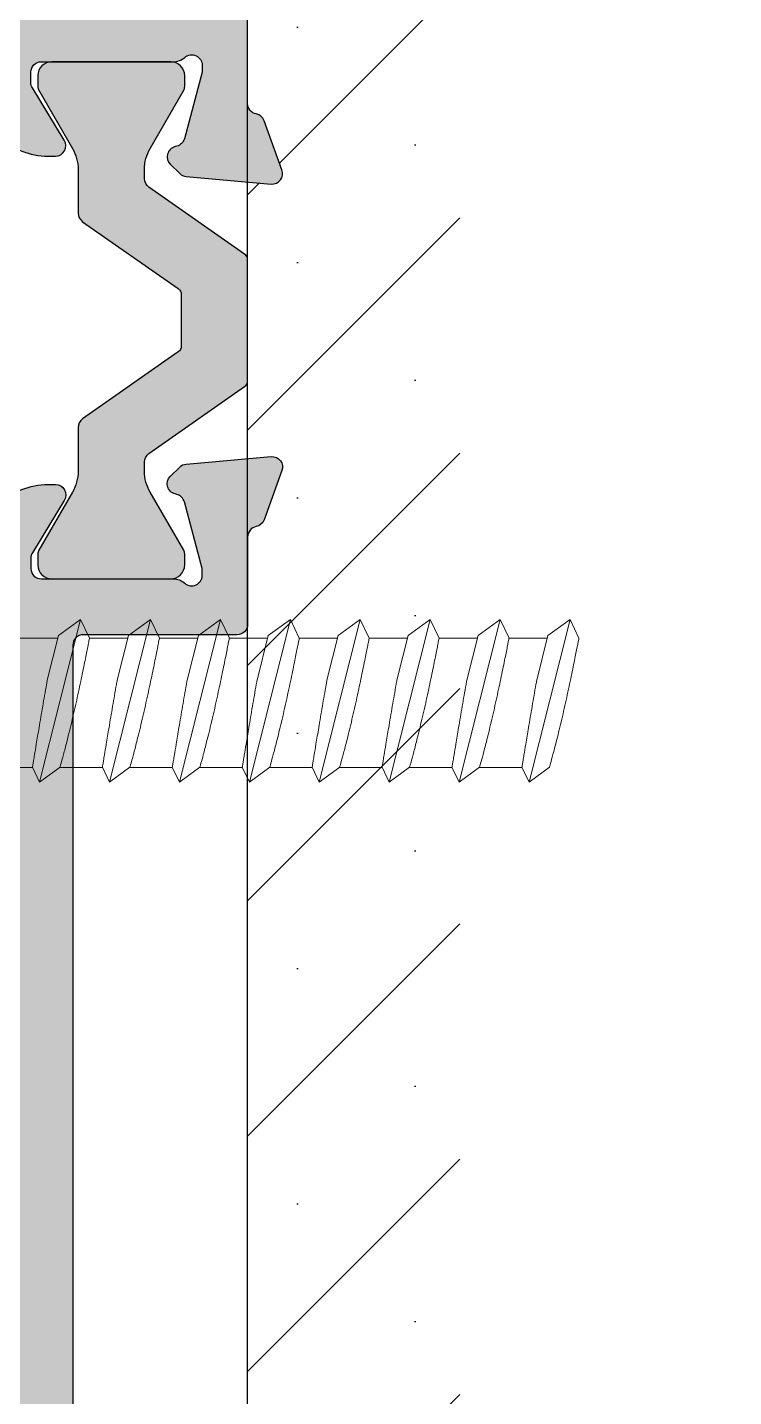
# Model space of a CAD drawing. Header units: millimetres. Extents: x 221 to 2771, y 196 to 840.
# Drawn here: x 643.01 to 647.05, y 633.35 to 641.19 of the extents above; entities that cross this region are included whole.
import ezdxf

# ---------------------------------------------------------------- set-up
doc = ezdxf.new("R2010")
doc.units = ezdxf.units.MM

# ---------------------------------------------------------------- blocks, each defined once
blk = doc.blocks.new('937600')
at = {"ltscale": 10, "true_color": 0xfed100}
blk.add_hatch(color=40, dxfattribs=at).paths.add_polyline_path([(1547.88237995128, 2589.597341685048), (1545.966553233715, 2592.334110638787, 0.2447295994679576), (1545.80270933737, 2592.419414616057), (1542.338200970781, 2592.419414616057, 0.2446984432265046), (1542.174370561923, 2592.334129903325), (1540.258050821073, 2589.59734168515, -0.244698443229239), (1540.012305207787, 2589.469414616056), (1539.751562038195, 2589.469414616056, -0.1316524975878347), (1539.151562038194, 2589.630184131516), (1537.486895248162, 2590.59127995085, 0.1316524975909414), (1537.381895248162, 2590.619414616054), (1537.070215386141, 2590.619414616054, 0.4142135623735969), (1536.670215386141, 2590.219414616056), (1536.670215386141, 2586.819414616055, 0.4142135623722245), (1537.070215386141, 2586.419414616053), (1537.381895248162, 2586.419414616053, 0.1316524975844648), (1537.486895248162, 2586.447549281262), (1539.151562038194, 2587.408645100595, -0.1316524975861845), (1539.751562038194, 2587.569414616055), (1541.001382603835, 2587.569414616055, 0.2446984432270405), (1541.247128217122, 2587.697341685149), (1543.163447957972, 2590.434129903328, -0.244698443230316), (1543.327278366829, 2590.519414616056), (1544.813152405453, 2590.519414616052, -0.2446984432284103), (1544.976982814311, 2590.434129903328), (1546.893302555161, 2587.697341685149, 0.2446984432273968), (1547.139048168448, 2587.569414616055), (1548.388868734089, 2587.569414616055, -0.1316524975861845), (1548.988868734089, 2587.408645100595), (1550.653535524121, 2586.447549281262, 0.1316524975844648), (1550.758535524121, 2586.419414616053), (1551.070215386141, 2586.419414616053, 0.4002778265251162), (1551.469758258792, 2586.80029674708), (1551.469758258792, 2590.119414616021), (1551.469758470221, 2590.238528065873, 0.4002810346958955), (1551.070215386141, 2590.619414616054), (1550.75853552412, 2590.619414616054, 0.1316524975914734), (1550.653535524121, 2590.59127995085), (1548.988868734088, 2589.630184131513, -0.1316524975870561), (1548.388868734088, 2589.469414616056), (1548.128125564496, 2589.469414616056, -0.2446984431217961)])
at = {"color": 40, "ltscale": 10, "true_color": 0xfed100}
blk.add_lwpolyline([(1551.470215386141, 2590.219414616056, 0.4142135623730951), (1551.070215386141, 2590.619414616054), (1550.758535524121, 2590.619414616054, 0.131652497587379), (1550.653535524121, 2590.59127995085), (1548.988868734089, 2589.630184131516, -0.1316524975873898), (1548.388868734089, 2589.469414616056), (1548.128125564496, 2589.469414616056, -0.2446984432290403), (1547.882379951209, 2589.59734168515), (1545.966553233715, 2592.334110638787, 0.2447295994633319), (1545.80270933737, 2592.419414616057), (1542.338200970781, 2592.419414616057, 0.2446984432290396), (1542.174370561923, 2592.334129903325), (1540.258050821074, 2589.59734168515, -0.2446984432290477), (1540.012305207787, 2589.469414616056), (1539.751562038194, 2589.469414616056, -0.1316524975873808), (1539.151562038194, 2589.630184131516), (1537.486895248162, 2590.59127995085, 0.1316524975873792), (1537.381895248162, 2590.619414616054), (1537.070215386141, 2590.619414616054, 0.4142135623730951), (1536.670215386141, 2590.219414616056), (1536.670215386141, 2586.819414616055, 0.414213562373091), (1537.070215386141, 2586.419414616053), (1537.381895248162, 2586.419414616053, 0.1316524975873785), (1537.486895248162, 2586.447549281262), (1539.151562038194, 2587.408645100595, -0.1316524975873824), (1539.751562038194, 2587.569414616055), (1541.001382603835, 2587.569414616055, 0.244698443229043), (1541.247128217122, 2587.697341685149), (1543.163447957972, 2590.434129903328, -0.2446984432290456), (1543.327278366829, 2590.519414616056), (1544.813152405453, 2590.519414616052, -0.2446984432290492), (1544.976982814311, 2590.434129903328), (1546.893302555161, 2587.697341685149, 0.2446984432290454), (1547.139048168448, 2587.569414616055), (1548.388868734089, 2587.569414616055, -0.1316524975873801), (1548.988868734089, 2587.408645100595), (1550.653535524121, 2586.447549281262, 0.1316524975874262), (1550.758535524121, 2586.419414616053), (1551.070215386141, 2586.419414616053, 0.4142135623730992), (1551.470215386141, 2586.819414616055)], format="xyb", close=True, dxfattribs=at)
blk = doc.blocks.new('4455')
at = {"ltscale": 10}
h = blk.add_hatch(color=252, dxfattribs=at)
h.dxf.hatch_style = 1
edge = h.paths.add_edge_path(flags=16)
edge.add_line((-228.5316633276282, -163.0348603060303), (-228.5316633276282, -156.4833934682138))
edge.add_line((-228.5316633276282, -156.4833934682138), (-216.0688442335498, -156.0481822354669))
edge.add_arc((-216.1316633276065, -154.2492787468569), 1.799999999975364, 271.9999999997794, 360.0000000000724)
edge.add_line((-214.3316633276311, -154.2492787468546), (-214.3316633276311, -133.5348603060884))
edge.add_arc((-216.1290599715097, -133.6316348100988), 1.800000000014573, 3.081914078974923, 64.99999999957359)
edge.add_line((-215.3683471003582, -132.0002807934252), (-217.1584488061538, -131.1655426591352))
edge.add_arc((-217.031663327657, -130.8936503230408), 0.2999999999741564, 180.0000000025865, 245.0000000030513, ccw=False)
edge.add_line((-217.3316633276312, -130.8936503230544), (-217.3316633276312, -128.4578184767343))
edge.add_arc((-217.0316633275935, -128.4578184767362), 0.3000000000377298, 154.0000000001847, 179.9999999996427, ccw=False)
edge.add_line((-217.3013015415175, -128.3263071326838), (-216.5097319518148, -126.7033489620263))
edge.add_arc((-216.2400937379448, -126.8348603060767), 0.2999999999882833, 89.99999999632428, 153.9999999959923, ccw=False)
edge.add_line((-216.2400937379256, -126.5348603060884), (-210.5316633276283, -126.5348603060302))
edge.add_line((-210.5316633276283, -126.5348603060302), (-210.5316633276283, -129.4625834868239))
edge.add_arc((-210.231663327634, -129.4625834868196), 0.2999999999942696, 180.0000000008265, 255.0000000017804)
edge.add_line((-210.3093090411543, -129.7523612347032), (-209.3303858472767, -130.0146629139381))
edge.add_arc((-209.4080315608506, -130.3044406618411), 0.3000000000268335, -29.999999996954273, 74.99999999284819, ccw=False)
edge.add_line((-209.148223939684, -130.4544406618407), (-209.3101242967581, -130.7348603060419))
edge.add_arc((-207.0584582468857, -132.0348603060384), 2.600000000026736, 150.000000000428, 270.0000000001783)
edge.add_line((-207.0584582468776, -134.6348603060651), (-200.3316633276311, -134.6348603060651))
edge.add_line((-200.3316633276311, -134.6348603060651), (-200.3316633276311, -163.0348603060302))
edge.add_line((-200.3316633276311, -163.0348603060302), (-228.5316633276282, -163.0348603060303))
edge = h.paths.add_edge_path()
edge.add_line((-202.3316633276283, -174.8348603060186), (-202.6316633276285, -174.5348603060193))
edge.add_line((-202.6316633276285, -174.5348603060193), (-202.9316633276278, -174.8348603060186))
edge.add_line((-202.9316633276278, -174.8348603060186), (-208.0316633276282, -174.8348603060186))
edge.add_line((-208.0316633276282, -174.8348603060186), (-208.0316633276282, -179.8348603060186))
edge.add_line((-208.0316633276282, -179.8348603060186), (-211.1388430045747, -179.8348603060186))
edge.add_arc((-211.1388430045845, -179.5348603060244), 0.2999999999942226, 210.0000000070649, 270.0000000018619, ccw=False)
edge.add_line((-211.3986506256963, -179.6848603060535), (-211.9914709487541, -178.6580653868332))
edge.add_arc((-211.7316633276089, -178.5080653868118), 0.3000000000192524, 179.999999999643, 210.0000000025995, ccw=False)
edge.add_line((-212.0316633276282, -178.50806538681), (-212.0316633276282, -178.1348603060069))
edge.add_arc((-211.7316633276364, -178.1348603060103), 0.2999999999917323, 89.99999999925478, 179.9999999993556, ccw=False)
edge.add_line((-211.7316633276325, -177.8348603060186), (-211.2543130584356, -177.8348603060186))
edge.add_arc((-211.2543130584609, -178.1348603060278), 0.300000000009234, 29.999999995883627, 89.99999999517797, ccw=False)
edge.add_line((-210.9945054373068, -177.9848603060419), (-210.7058303027054, -178.4848603060419))
edge.add_arc((-210.4460226816062, -178.3348603060346), 0.2999999999723528, 210.0000000046534, 270.0000000070526)
edge.add_line((-210.4460226815693, -178.6348603060069), (-209.7316633276325, -178.6348603060069))
edge.add_arc((-209.7316633276255, -178.334860306011), 0.2999999999959282, 269.9999999986665, 359.9999999985543)
edge.add_line((-209.4316633276296, -178.3348603060186), (-209.4316633276296, -176.8878661589879))
edge.add_arc((-209.7316633276494, -176.8878661589811), 0.3000000000197281, 359.9999999986983, 404.9999999948432)
edge.add_line((-209.5195312932603, -176.6757341246303), (-209.9436972008746, -176.2515682169652))
edge.add_arc((-209.7315651665043, -176.0394361826297), 0.2999999999955416, 131.4096221086089, 224.9999999952986, ccw=False)
edge.add_line((-209.9299965148286, -175.8144361826308), (-209.6129872682479, -175.5348603060302))
edge.add_arc((-209.8775623993649, -175.2348603060275), 0.4000000000089536, 311.409622110143, 449.9999999995514)
edge.add_line((-209.8775623993618, -174.8348603060186), (-218.7316633276289, -174.8348603060186))
edge.add_line((-218.7316633276289, -174.8348603060186), (-219.0316633276282, -174.5348603060193))
edge.add_line((-219.0316633276282, -174.5348603060193), (-219.3316633276283, -174.8348603060186))
edge.add_line((-219.3316633276283, -174.8348603060186), (-228.1857642559019, -174.8348603060186))
edge.add_arc((-228.1857642558986, -175.2348603060276), 0.400000000009003, 90.00000000046738, 228.5903778898383)
edge.add_line((-228.4503393870157, -175.5348603060303), (-228.133330140435, -175.8144361826308))
edge.add_arc((-228.3317614887592, -176.0394361826298), 0.2999999999954813, -44.999999995310816, 48.59037789140342, ccw=False)
edge.add_line((-228.119629454389, -176.2515682169652), (-228.543795361996, -176.6757341246303))
edge.add_arc((-228.3316633276083, -176.8878661589806), 0.3000000000183608, 135.0000000050487, 180.0000000014099)
edge.add_line((-228.6316633276267, -176.887866158988), (-228.6316633276267, -178.3348603060186))
edge.add_arc((-228.331663327635, -178.3348603060152), 0.2999999999917299, 180.0000000006439, 270.0000000007457)
edge.add_line((-228.3316633276311, -178.634860306007), (-227.6173039736725, -178.634860306007))
edge.add_arc((-227.617303973647, -178.3348603060274), 0.2999999999795507, 269.9999999951307, 329.9999999945529)
edge.add_line((-227.3574963525436, -178.4848603060419), (-227.0688212179496, -177.9848603060419))
edge.add_arc((-226.8090135967888, -178.1348603060393), 0.3000000000206891, 90.00000000608509, 150.0000000028533, ccw=False)
edge.add_line((-226.8090135968207, -177.8348603060186), (-226.3316633276311, -177.8348603060186))
edge.add_arc((-226.3316633276241, -178.1348603060146), 0.2999999999959329, 1.4466081665887032e-09, 90.00000000133258, ccw=False)
edge.add_line((-226.0316633276282, -178.134860306007), (-226.0316633276282, -178.50806538681))
edge.add_arc((-226.3316633276519, -178.5080653868233), 0.3000000000237198, -29.99999999959158, 2.5352733246108983e-09, ccw=False)
edge.add_line((-226.0718557064949, -178.6580653868333), (-226.66467602956, -179.6848603060535))
edge.add_arc((-226.9244836506643, -179.5348603060375), 0.2999999999810761, 269.9999999939093, 329.9999999943847, ccw=False)
edge.add_line((-226.9244836506962, -179.8348603060186), (-229.7316633276325, -179.8348603060186))
edge.add_arc((-229.7316633276376, -179.5348603060207), 0.2999999999978668, 180.0000000018159, 270.0000000009632, ccw=False)
edge.add_line((-230.0316633276354, -179.5348603060303), (-230.0316633276282, -155.3245669384088))
edge.add_arc((-229.7316633276541, -155.3245669384162), 0.2999999999741033, 91.99999999738259, 179.9999999985895, ccw=False)
edge.add_line((-229.7421331766503, -155.0247496903358), (-216.1211934786091, -154.5490959949275))
edge.add_arc((-216.1316633276055, -154.2492787468469), 0.2999999999743903, 271.9999999974357, 359.9999999985367)
edge.add_line((-215.8316633276311, -154.2492787468546), (-215.8316633276311, -133.6304208451948))
edge.add_arc((-216.1316633276537, -133.6304208451809), 0.3000000000225134, 359.9999999973533, 424.9999999971677)
edge.add_line((-216.0048778491085, -133.3585285090558), (-218.2542815893733, -132.3096143187323))
edge.add_arc((-217.8316633276198, -131.403306531689), 1.000000000011383, 179.9999999994778, 244.9999999994949, ccw=False)
edge.add_line((-218.8316633276312, -131.4033065316799), (-218.8316633276312, -128.2731239238238))
edge.add_arc((-217.831663327616, -128.2731239238234), 1.000000000015183, 153.9999999999899, 180.0000000000217, ccw=False)
edge.add_line((-218.7304573739287, -127.8347527770275), (-217.6387832657541, -125.5964891592922))
edge.add_arc((-216.7399892194606, -126.034860306085), 0.9999999999965712, 89.9999999997687, 153.9999999996642, ccw=False)
edge.add_line((-216.7399892194566, -125.0348603060884), (-207.4374595160165, -125.0348603060302))
edge.add_arc((-207.4374595159993, -125.3348603060087), 0.2999999999784866, 9.999999999855788, 90.00000000328072, ccw=False)
edge.add_line((-207.1420171901167, -125.2827658527131), (-207.0362210017314, -125.882765852748))
edge.add_arc((-207.3316633276372, -125.934860306041), 0.3000000000008662, -89.99999999885188, 9.999999998591022, ccw=False)
edge.add_line((-207.3316633276312, -126.2348603060419), (-208.6316633276341, -126.2348603060419))
edge.add_arc((-208.6316633276385, -126.5348603060331), 0.2999999999912348, 89.99999999915973, 179.9999999994507)
edge.add_line((-208.9316633276297, -126.5348603060302), (-208.9316633276297, -128.2348603060419))
edge.add_arc((-208.6316633276351, -128.2348603060373), 0.2999999999946185, 180.0000000008776, 255.0000000017293)
edge.add_line((-208.7093090411557, -128.5246380539211), (-207.4980548155994, -128.8491926454772))
edge.add_arc((-207.5757005289509, -129.1389703931818), 0.2999999997776125, 29.999999991118784, 75.00000002406472, ccw=False)
edge.add_line((-207.3158929079849, -128.9889703933332), (-206.9718557065038, -129.5848603060768))
edge.add_arc((-207.2316633274188, -129.7348603060293), 0.2999999997854234, -30.000000018737808, 30.000000013179317, ccw=False)
edge.add_line((-206.9718557065183, -129.8848603060069), (-207.9244836506672, -131.5348603060302))
edge.add_arc((-207.0584582468752, -132.0348603060259), 1.000000000004347, 150.0000000004314, 269.9999999998639)
edge.add_line((-207.0584582468776, -133.0348603060302), (-202.204868408376, -133.0348603060302))
edge.add_arc((-202.2048684083777, -132.0348603060263), 1.000000000003906, 270.0000000000956, 389.9999999996124)
edge.add_line((-201.3388430045865, -131.5348603060302), (-202.2914709487717, -129.8848603059487))
edge.add_arc((-202.0316633278426, -129.7348603060355), 0.2999999997779601, 149.9999999974448, 210.0000000053344, ccw=False)
edge.add_line((-202.291470948779, -129.584860306135), (-201.9474337472615, -128.9889703933332))
edge.add_arc((-201.6876261263445, -129.1389703931819), 0.2999999997352564, 104.99999998855051, 150.0000000041668, ccw=False)
edge.add_line((-201.7652718397488, -128.8491926455354), (-200.5540176141052, -128.5246380539211))
edge.add_arc((-200.6316633276235, -128.234860306039), 0.2999999999923281, 284.9999999979351, 359.9999999994581)
edge.add_line((-200.3316633276312, -128.2348603060418), (-200.3316633276312, -126.5348603060302))
edge.add_arc((-200.6316633276212, -126.5348603060318), 0.2999999999899673, 3.072628e-10, 90.00000000108233)
edge.add_line((-200.6316633276268, -126.2348603060419), (-201.9316633276297, -126.2348603060419))
edge.add_arc((-201.9316633276314, -125.9348603060414), 0.3000000000004877, 170.0000000013229, 270.00000000032765, ccw=False)
edge.add_line((-202.2271056535368, -125.882765852748), (-202.1213094651297, -125.2827658527131))
edge.add_arc((-201.8258671392437, -125.3348603060127), 0.29999999998247, 89.99999999874723, 169.9999999995059, ccw=False)
edge.add_line((-201.8258671392372, -125.0348603060302), (-199.0316633276283, -125.0348603060302))
edge.add_arc((-199.0316633276232, -125.3348603060207), 0.2999999999905328, 4.1518433135934174e-10, 90.00000000097418, ccw=False)
edge.add_line((-198.7316633276326, -125.3348603060186), (-198.7316633276326, -129.4625834868239))
edge.add_arc((-199.031663327625, -129.4625834868211), 0.2999999999923111, 284.99999999793255, 359.9999999994605, ccw=False)
edge.add_line((-198.9540176141066, -129.7523612347032), (-199.9329408079478, -130.0146629139381))
edge.add_arc((-199.8552950944096, -130.3044406618478), 0.3000000000240971, 105.0000000002413, 209.9999999957736)
edge.add_line((-200.1151027155769, -130.4544406618407), (-199.669485501215, -131.2262723178901))
edge.add_arc((-205.7316633275718, -134.7262723180012), 6.999999999939223, -4.388311936054379e-11, 30.000000001336787, ccw=False)
edge.add_line((-198.7316633276326, -134.7262723180066), (-198.7316633276326, -163.0348603060302))
edge.add_line((-198.7316633276326, -163.0348603060302), (-175.8316633276239, -163.0348603060302))
edge.add_arc((-175.831663327624, -162.7348603060373), 0.2999999999928067, 270.0000000000214, 349.0957167254452)
edge.add_arc((-175.2424965835926, -162.8483616165475), 0.2999999998072269, 109.999999989227, 169.0957167341891, ccw=False)
edge.add_line((-175.3451026264714, -162.5664538304736), (-173.9342693705888, -162.0529525198108))
edge.add_arc((-173.8316633275967, -162.3348603059927), 0.2999999999474333, -5.000000009055782, 110.00000000251961, ccw=False)
edge.add_line((-173.5328049182256, -162.3610070288596), (-173.7455795367326, -164.7930320475898))
edge.add_arc((-174.0444379454442, -164.76688532491), 0.2999999992742009, 314.999999983088, 355.00000001556737, ccw=False)
edge.add_line((-173.832305911664, -164.9790173588153), (-174.1002808932656, -165.2469923403878))
edge.add_arc((-174.312412927609, -165.0348603061156), 0.2999999999319119, 195.0000000538474, 315.0000000096127, ccw=False)
edge.add_line((-174.602190675357, -165.112506019901), (-174.6171336000382, -165.0567382659829))
edge.add_arc((-174.9069113479833, -165.134383979565), 0.3000000000696554, 15.00000000658914, 74.99999998948046)
edge.add_line((-174.8292656343813, -164.8446062316252), (-176.7316633276326, -164.3348603060185))
edge.add_line((-176.7316633276326, -164.3348603060185), (-176.9316633276224, -164.3348603060185))
edge.add_arc((-176.9316633276221, -164.6348603060326), 0.3000000000140844, 90.00000000005747, 221.4096221105533)
edge.add_arc((-177.5316633276011, -165.1640105682496), 0.4999999999729113, 6.582467904081568e-11, 41.40962211044422, ccw=False)
edge.add_line((-177.0316633276282, -165.1640105682491), (-177.0316633276282, -168.9348603060535))
edge.add_arc((-176.7316633276365, -168.9348603060501), 0.2999999999917293, 180.0000000006438, 270.0000000007458)
edge.add_line((-176.7316633276326, -169.2348603060418), (-176.4385787115291, -169.2348603060418))
edge.add_arc((-176.4385787116118, -168.9348603058928), 0.3000000001490198, 270.0000000157864, 301.4000000032385)
edge.add_line((-176.2822758219675, -169.1909255451937), (-174.7879662171884, -168.2787950668317))
edge.add_arc((-174.631663327641, -168.5348603060288), 0.3000000000098898, -2.659135134308599e-10, 121.39999999777339, ccw=False)
edge.add_line((-174.3316633276311, -168.5348603060302), (-174.3316633276311, -168.7524412335079))
edge.add_arc((-176.3316633277431, -168.7524412335188), 2.000000000111956, -43.59999999831439, 3.141735760436859e-10, ccw=False)
edge.add_line((-174.8833196047465, -170.1316803210248), (-175.9273063880076, -171.2279744428997))
edge.add_arc((-175.7100548295754, -171.4348603060243), 0.3000000000033847, 136.3999999995805, 223.6000000004195)
edge.add_line((-175.9273063880076, -171.641746169149), (-174.8833196047465, -172.7380402910821))
edge.add_arc((-176.3316633276665, -174.1172793785576), 2.00000000003545, 4.782236828759778e-10, 43.599999999193585, ccw=False)
edge.add_line((-174.3316633276311, -174.1172793785408), (-174.3316633276311, -174.3348603060185))
edge.add_arc((-174.6316633276391, -174.3348603060233), 0.3000000000079852, -121.3999999984216, 9.139853318629321e-10, ccw=False)
edge.add_line((-174.7879662171883, -174.590925545217), (-176.2822758219675, -173.6787950668549))
edge.add_arc((-176.438578711609, -173.9348603061461), 0.3000000001392285, 58.59999999623586, 89.99999999446649)
edge.add_line((-176.43857871158, -173.6348603060069), (-176.731663327618, -173.6348603060069))
edge.add_arc((-176.7316633276005, -173.9348603060346), 0.3000000000276943, 90.0000000033492, 180.0000000036042)
edge.add_line((-177.0316633276282, -173.9348603060535), (-177.0316633276282, -177.7057100438578))
edge.add_arc((-177.5316633275808, -177.7057100438649), 0.4999999999526736, -41.40962211132069, 8.105871529551223e-10, ccw=False)
edge.add_arc((-176.931663327636, -178.2348603060455), 0.2999999999846255, 138.5903778918056, 270.0000000012123)
edge.add_line((-176.9316633276296, -178.5348603060302), (-176.7316633276325, -178.5348603060302))
edge.add_line((-176.7316633276325, -178.5348603060302), (-174.8292656344104, -178.0251143804235))
edge.add_arc((-174.9069113479729, -177.7353366324835), 0.3000000000596858, 285.0000000032206, 344.999999992849)
edge.add_line((-174.6171336000382, -177.8129823460658), (-174.6021906753424, -177.7572145921476))
edge.add_arc((-174.3124129275982, -177.8348603059418), 0.2999999999304502, 44.99999999300371, 164.9999999443669, ccw=False)
edge.add_line((-174.1002808932656, -177.6227282716609), (-173.8323059116494, -177.8907032533498))
edge.add_arc((-174.0444379453891, -178.1028352872211), 0.2999999992214811, 4.999999989939909, 45.00000001777693, ccw=False)
edge.add_line((-173.7455795367325, -178.0766885645171), (-173.5328049182256, -180.5087135831891))
edge.add_arc((-173.8316633275966, -180.534860306056), 0.2999999999474401, -110.00000000251782, 5.00000000905402, ccw=False)
edge.add_line((-173.9342693705887, -180.8167680922379), (-175.345102626464, -180.3032667816333))
edge.add_arc((-175.2424965835174, -180.0213589954876), 0.2999999998978847, 190.9042832651128, 250.0000000032779, ccw=False)
edge.add_arc((-175.8316633276173, -180.1348603059858), 0.2999999999672476, 10.90428327052404, 90.00000000261981)
edge.add_line((-175.8316633276311, -179.8348603060185), (-178.3316633276311, -179.8348603060185))
edge.add_arc((-178.331663327635, -179.5348603060268), 0.2999999999917304, 180.000000000644, 270.0000000007456, ccw=False)
edge.add_line((-178.6316633276267, -179.5348603060302), (-178.6316633276267, -175.1348603060069))
edge.add_arc((-178.9316633276226, -175.1348603060144), 0.2999999999959282, 1.4457105e-09, 90.00000000133348)
edge.add_line((-178.9316633276296, -174.8348603060185), (-185.7316633276289, -174.8348603060186))
edge.add_line((-185.7316633276289, -174.8348603060186), (-186.0316633276282, -174.5348603060193))
edge.add_line((-186.0316633276282, -174.5348603060193), (-186.3316633276283, -174.8348603060186))
edge.add_line((-186.3316633276283, -174.8348603060186), (-202.3316633276283, -174.8348603060186))
h.paths.add_polyline_path([(-178.6316633276267, -173.2348603060418), (-178.6316633276268, -164.7348603060418), (-228.5316633276282, -164.7348603060419), (-228.5316633276282, -173.2348603060419)], flags=16)
at = {"color": 252, "ltscale": 10}
blk.add_lwpolyline([(-174.8833196047465, -172.7380402910821, -0.1925696473173791), (-174.3316633276311, -174.1172793785408), (-174.3316633276311, -174.3348603060185, -0.5855240683159196), (-174.7879662171883, -174.590925545217), (-176.2822758219675, -173.6787950668549, 0.1378721067396915), (-176.43857871158, -173.6348603060069), (-176.731663327618, -173.6348603060069, 0.4142135623743989), (-177.0316633276282, -173.9348603060535), (-177.0316633276282, -177.7057100438578, -0.1826758136944971), (-177.1566633276282, -178.0364289577301, 0.6457513110654308), (-176.9316633276296, -178.5348603060302), (-176.7316633276325, -178.5348603060302), (-174.8292656344104, -178.0251143804235, 0.2679491923826188), (-174.6171336000382, -177.8129823460658), (-174.6021906753424, -177.7572145921476, -0.5773502689066686), (-174.1002808932656, -177.6227282716609), (-173.8323059116494, -177.8907032533498, -0.1763269808337032), (-173.7455795367325, -178.0766885645171), (-173.5328049182256, -180.5087135831891, -0.5486187866923543), (-173.9342693705887, -180.8167680922379), (-175.345102626464, -180.3032667816333, -0.2637246696940787), (-175.537079955536, -180.0781096507162, 0.3595082375972829), (-175.8316633276311, -179.8348603060185), (-178.3316633276311, -179.8348603060185, -0.4142135623736144)], format="xyb", dxfattribs=at)
blk = doc.blocks.new('50S14')
at = {"ltscale": 10}
h = blk.add_hatch(color=252, dxfattribs=at)
h.paths.add_polyline_path([(-107.0316633276293, -174.2348603060191), (-107.0316633276293, -173.9348603060298, -0.4142135623734542), (-106.7316633276118, -173.6348603060069), (-106.4385787116021, -173.6348603060069, -0.1378721067443939), (-106.2822758219804, -173.6787950668477), (-104.787966217194, -174.5909255452138, 0.5855240683147054), (-104.3316633276322, -174.3348603060203), (-104.3316633276322, -174.1172793785522, 0.1925696473190736), (-104.8833196047494, -172.7380402910794), (-105.927306388015, -171.6417461691422, -0.3999714640781722), (-105.9273063880096, -171.2279744429006), (-104.8833196047885, -170.131680321068, 0.1925696473236248), (-104.3316633276322, -168.7524412335156), (-104.3316633276322, -168.5348603060283, 0.4720450111780245), (-104.6893052228911, -168.2404500278149), (-105.3512217644698, -168.6226077212759), (-106.2822758219795, -169.1909255452006, -0.1378721067295342), (-106.4385787115848, -169.2348603060423), (-106.7316633276373, -169.2348603060423, -0.4142135623734244), (-107.0316633276293, -168.9348603060503), (-107.0316633276293, -168.7494354371506), (-107.0316633276293, -165.3494354371505), (-107.0316633276293, -165.1640105682504, 0.1826758136856121), (-107.1566633276293, -164.8332916543773, -0.6457513110732706), (-106.9316633276253, -164.3348603060181), (-106.7316633276337, -164.3348603060181), (-104.8292656344161, -164.8446062316161, -0.2679491923812928), (-104.6171336000393, -165.0567382659829), (-104.6021906753581, -165.112506019861, 0.5773502688967477), (-104.1002808932894, -165.2469923404105), (-103.8323059116087, -164.9790173587444, 0.1763269807359087), (-103.7455795367428, -164.7930320476585), (-103.5328049182231, -162.3610070288228, 0.548618786638854), (-103.9342693705808, -162.0529525197976), (-105.345102626487, -162.5664538304391, 0.2637246697106664), (-105.5370799555226, -162.7916109613329, -0.3595082375259776), (-105.8316633275867, -163.0348603060302), (-107.3316589099218, -163.0348603063226), (-107.7209760423616, -163.0348603062739), (-128.7316633276209, -163.0348603060302), (-128.7316633276191, -134.7262723180147, 0.1316524975863685), (-129.6694855011015, -131.2262723180775), (-130.1151027155615, -130.4544406618688, -0.4931454260172502), (-129.9329408079279, -130.0146629139417), (-128.9540176140931, -129.7523612347154, 0.3394542588718448), (-128.7316633276191, -129.462583486833), (-128.7316633276191, -125.3348603060349, 0.4142135623750101), (-129.031663327612, -125.0348603060429), (-131.8258671392309, -125.0348603060429, 0.3639702342745288), (-132.121309465118, -125.2827658527344), (-132.2271056535242, -125.8827658527675, 0.4663076581460308), (-131.9316633276198, -126.234860306055), (-130.6316633276087, -126.234860306055, -0.4142135623735054), (-130.3316633276177, -126.5348603060452), (-130.3316633276177, -128.2348603060509, -0.3394542588718448), (-130.5540176140917, -128.5246380539334), (-131.7652718397371, -128.8491926455117, 0.1989123674490532), (-131.9474337472489, -128.9889703933227), (-132.2914709487691, -129.5848603061459, 0.2679491924676702), (-132.29147094876, -129.8848603059655), (-131.338843004572, -131.5348603060374, -0.5773502691865867), (-132.2048684083607, -133.034860306032), (-137.0584582468687, -133.034860306032, -0.5773502691864597), (-137.9244836506582, -131.5348603060397), (-136.9718557064721, -129.8848603059619, 0.2679491924497508), (-136.9718557064502, -129.5848603061581), (-137.3158929079777, -128.9889703933231, 0.1989123674430259), (-137.4980548154967, -128.849192645514), (-138.7093090411477, -128.5246380539302, -0.3394542588669976), (-138.9316633276162, -128.2348603060468), (-138.9316633276162, -126.5348603060488, -0.4142135623753175), (-138.6316633276188, -126.234860306055), (-137.3316633276177, -126.234860306055, 0.4663076581372916), (-137.0362210017151, -125.8827658527771), (-137.1420171901068, -125.2827658527463, 0.3639702342839328), (-137.4374595160011, -125.0348603060429), (-140.2316633276182, -125.0348603060484, 0.4142135623838832), (-140.5316633276111, -125.3348603060317), (-140.5316633276111, -126.5348603060429), (-140.5316633276111, -129.4625834868361, 0.3394542588724441), (-140.3093090411435, -129.752361234715), (-139.3303858473032, -130.0146629139399, -0.4931454260466112), (-139.1482239396832, -130.4544406618911), (-139.3101242967437, -130.7348603060386), (-139.593841154126, -131.2262723180738, 0.1316524975859529), (-140.5316633276111, -134.7262723180188), (-140.5316633276238, -137.2348603060282), (-140.5316633276238, -163.0348603060302), (-163.4316633276289, -163.0348603060302, -0.3595082375652164), (-163.7262466997349, -162.7916109613329, 0.2637246697108998), (-163.9182240287705, -162.5664538304391), (-165.3290572846731, -162.0529525197985, 0.548618786642126), (-165.7305217370345, -162.3610070288228), (-165.5177471185166, -164.7930320476439, 0.1763269807663559), (-165.4310207436351, -164.979017358758), (-165.163045761969, -165.2469923404101, 0.5773502688964338), (-164.6611359798994, -165.1125060198606), (-164.6461930551673, -165.0567382657914, -0.2679491922171351), (-164.4340610208305, -164.8446062316129), (-162.5316633276238, -164.3348603060181), (-162.3316633276331, -164.3348603060181, -0.645751311074018), (-162.1066633276282, -164.8332916543773, 0.1826758136856121), (-162.2316633276282, -165.1640105682504), (-162.2316633276282, -165.3494354371505), (-162.2316633276282, -168.7494354371506), (-162.2316633276282, -168.9348603060507, -0.4142135623747699), (-162.531663327622, -169.2348603060423), (-162.8247479436727, -169.2348603060423, -0.1378721067273603), (-162.981050833278, -169.190925545201), (-163.9121048907932, -168.6226077212732), (-164.5740214323673, -168.2404500278144, 0.4720450111767254), (-164.9316633276253, -168.5348603060279), (-164.9316633276253, -168.7524412335179, 0.1925696473261215), (-164.3800070504553, -170.1316803210825), (-163.3360202672488, -171.2279744429002, -0.3999714640774854), (-163.3360202672434, -171.6417461691422), (-164.3800070505072, -172.7380402910794, 0.1925696473193678), (-164.9316633276253, -174.1172793785518), (-164.9316633276253, -174.3348603060199, 0.5855240683163769), (-164.4753604380626, -174.5909255452125), (-162.9810508332735, -173.6787950668454, -0.137872106746101), (-162.8247479436491, -173.6348603060069), (-162.5316633276457, -173.6348603060069, -0.4142135623797253), (-162.2316633276282, -173.9348603060362), (-162.2316633276282, -177.7057100438647, 0.1826758136924784), (-162.1066633276282, -178.0364289577301, -0.6457513110576659), (-162.3316633276222, -178.5348603060302), (-162.5316633276238, -178.5348603060302), (-164.4340610208305, -178.0251143804358, -0.267949192194762), (-164.6461930551609, -177.81298234628), (-164.6611359799285, -177.7572145921067, 0.5773502688401332), (-165.163045761989, -177.6227282716586), (-165.4310207436561, -177.8907032533684, 0.1763269807280057), (-165.5177471185157, -178.0766885644471), (-165.7305217370363, -180.5087135832373, 0.5486187866409589), (-165.3290572846649, -180.8167680922465), (-163.9182240287923, -180.3032667816169, 0.2637246696943547), (-163.7262466997204, -180.0781096507162, -0.3595082375884101), (-163.4316633276353, -179.834860306019), (-160.9316633276217, -179.834860306019, 0.4142135623724582), (-160.6316633276297, -179.5348603060279), (-160.6316633276297, -175.1348603060123, -0.4142135623783869), (-160.3316633276268, -174.834860306019), (-134.6316633276288, -174.834860306019), (-108.9316633276253, -174.834860306019, -0.4142135623758867), (-108.6316633276278, -175.1348603060142), (-108.6316633276278, -179.5348603060279, 0.414213562372751), (-108.3316633276359, -179.834860306019), (-105.8316633276322, -179.834860306019, -0.359508237598308), (-105.5370799555371, -180.0781096507162, 0.2637246696951139), (-105.3451026264652, -180.3032667816169), (-103.9342693705844, -180.8167680922502, 0.5486187866423297), (-103.5328049182231, -180.5087135832255), (-103.7455795367409, -178.0766885644616, 0.1763269807370048), (-103.8323059116015, -177.8907032533689), (-104.1002808932685, -177.6227282716591, 0.577350268840072), (-104.602190675329, -177.7572145921072), (-104.6171336001157, -177.8129823463532, -0.2679491921321553), (-104.8292656344315, -178.0251143804371), (-106.7316633276337, -178.5348603060302), (-106.9316633276344, -178.5348603060302, -0.6457513110616049), (-107.1566633276293, -178.0364289577296, 0.1826758136952282), (-107.0316633276293, -177.7057100438624), (-107.0316633276293, -177.6348603060192)])
h.paths.add_polyline_path([(-159.5816633276286, -164.7348603060445), (-134.6316633276297, -164.7348603060441), (-109.6816633276289, -164.7348603060441), (-109.6816633276289, -166.0348603060438, 0.4142135623730475), (-109.3816633276297, -166.334860306044), (-108.9316633276271, -166.334860306044, -0.4142135623730951), (-108.6316633276269, -166.6348603060437), (-108.6316633276269, -171.334860306044, -0.4142135623730951), (-108.9316633276271, -171.6348603060442), (-109.3816633276297, -171.6348603060442, 0.4142135623724465), (-109.6816633276289, -171.9348603060439), (-109.6816633276289, -173.2348603060441), (-134.6316633276288, -173.2348603060441), (-159.5816633276286, -173.2348603060445), (-159.5816633276286, -171.9348603060453, 0.4142135623728716), (-159.8816633276288, -171.6348603060455), (-160.3316633276304, -171.6348603060455, -0.414213562373177), (-160.6316633276306, -171.3348603060454), (-160.6316633276315, -166.6348603060455, -0.4142135623730124), (-160.3316633276304, -166.3348603060454), (-159.8816633276288, -166.3348603060454, 0.4142135623728716), (-159.5816633276286, -166.0348603060452)], flags=16)
h.paths.add_polyline_path([(-138.9316633276135, -134.6348603060669), (-130.3316633276177, -134.6348603060669), (-130.3316633276222, -144.5348603060302), (-130.3316633276213, -163.0348603060374), (-134.6316633276297, -163.0348603060384), (-138.9316633276098, -163.0348603060429)], flags=16)
at = {"color": 252, "ltscale": 10}
blk.add_lwpolyline([(-164.3800070505072, -172.7380402910794, 0.1925696473193678), (-164.9316633276253, -174.1172793785518), (-164.9316633276253, -174.3348603060199, 0.5855240683163769), (-164.4753604380626, -174.5909255452125), (-162.9810508332735, -173.6787950668454, -0.137872106746101), (-162.8247479436491, -173.6348603060069), (-162.5316633276457, -173.6348603060069, -0.4142135623797253), (-162.2316633276282, -173.9348603060362), (-162.2316633276282, -177.7057100438647, 0.1826758136924784), (-162.1066633276282, -178.0364289577301, -0.6457513110576659), (-162.3316633276222, -178.5348603060302), (-162.5316633276238, -178.5348603060302), (-164.4340610208305, -178.0251143804358, -0.267949192194762), (-164.6461930551609, -177.81298234628), (-164.6611359799285, -177.7572145921067, 0.5773502688401332), (-165.163045761989, -177.6227282716586), (-165.4310207436561, -177.8907032533684, 0.1763269807280057), (-165.5177471185157, -178.0766885644471), (-165.7305217370363, -180.5087135832373, 0.5486187866409589), (-165.3290572846649, -180.8167680922465), (-163.9182240287923, -180.3032667816169, 0.2637246696943547), (-163.7262466997204, -180.0781096507162, -0.3595082375884101), (-163.4316633276353, -179.834860306019), (-160.9316633276217, -179.834860306019, 0.4142135623724582), (-160.6316633276297, -179.5348603060279), (-160.6316633276297, -175.1348603060123, -0.4142135623783869), (-160.3316633276268, -174.834860306019), (-134.6316633276288, -174.834860306019)], format="xyb", dxfattribs=at)
at = {"lineweight": -2}
blk.add_blockref('4455', (0, 0), dxfattribs=at)
at = {"xscale": -1, "rotation": 180}
blk.add_blockref('937600', (-1713.701878713769, 2412.584554310034), dxfattribs=at)
blk = doc.blocks.new('B.G.R.1A')
h = blk.add_hatch()
h.set_pattern_fill('SACNCR', color=253, scale=2)
h.set_pattern_definition([(45, (0, 0), (-3.367596045400933, 3.367596045400933), []), (45, (3.3676, 0), (-3.367596045400933, 3.367596045400933), [0, -4.762500000000002])])
h.paths.add_polyline_path([(1188.644266486262, -532.9070469254706), (1188.644266486262, -526.8348577591715), (1188.344266486265, -526.8348577591717), (1185.537086809314, -526.8348577591717), (1169.751446163209, -526.8348577591717), (1166.644266486258, -526.8348577591717), (1136.944266486263, -526.8348577591717), (1134.444266486256, -526.8348577591718, 0.359508237590969), (1134.149683114166, -527.0781071038693, -0.2637246696950143), (1133.957705785094, -527.3032642347864), (1132.546872529205, -527.8167655453963, -0.5486187866382563), (1132.145408076853, -527.508711036377), (1132.204362599478, -526.8348577591715), (1129.976280901618, -526.8348577591706), (1126.511772535028, -526.8348577591706), (1124.284170373042, -526.8348577591715), (1124.343124895667, -527.5087110363784, -0.5486187866393087), (1123.941660443309, -527.8167655454041), (1122.530827187409, -527.303264234764, -0.263724669681111), (1122.338849858353, -527.0781071038691, 0.3595082375978501), (1122.044266486258, -526.8348577591718), (1119.544266486254, -526.8348577591717), (1066.944266486269, -526.8348577591717), (1064.444266486253, -526.8348577591718, 0.3595082375874102), (1064.14968311417, -527.0781071038691, -0.2637246696804762), (1063.957705785113, -527.3032642347642), (1062.546872529225, -527.8167655453994, -0.5486187866362225), (1062.145408076854, -527.5087110363943), (1062.204362599481, -526.8348577591715), (1059.976760437491, -526.8348577591714), (1056.512252070902, -526.8348577591714), (1054.284170373043, -526.8348577591715), (1054.343124895668, -527.5087110363766, -0.5486187866391598), (1053.941660443315, -527.8167655453958), (1052.530827187426, -527.3032642347862, -0.2637246696928477), (1052.338849858354, -527.0781071038691, 0.3595082375892969), (1052.044266486268, -526.8348577591714), (1049.544266486259, -526.8348577591714), (1019.844266486262, -526.8348577591714), (1016.737086809316, -526.8348577591714), (1000.951446163194, -526.8348577591715), (998.1442664862577, -526.8348577591715), (997.8442664862566, -526.8348577591715), (997.8442664862566, -532.9070469254706)])
h.paths.add_polyline_path([(1171.445277237523, -532.198688393428), (1184.285277237523, -532.198688393428), (1184.285277237523, -540.7353550600947), (1171.445277237523, -540.7353550600947)], flags=25)
h.paths.add_polyline_path([(1002.916895935631, -532.6114864272649), (1019.519395935631, -532.6114864272649), (1019.519395935631, -540.6556530939316), (1002.916895935631, -540.6556530939316)], flags=25)
h.paths.add_polyline_path([(1171.445277237523, -532.198688393428), (1184.285277237523, -532.198688393428), (1184.285277237523, -540.7353550600947), (1171.445277237523, -540.7353550600947)], flags=25)
h.paths.add_polyline_path([(1002.916895935631, -532.6114864272649), (1019.519395935631, -532.6114864272649), (1019.519395935631, -540.6556530939316), (1002.916895935631, -540.6556530939316)], flags=25)
at = {"lineweight": -2}
blk.add_line((1188.644266486262, -526.834857759173), (997.8442664862566, -526.8348577591712), dxfattribs=at)
blk = doc.blocks.new('CV')
at = {"color": 7, "linetype": 'Continuous', "lineweight": 15}
for p, q in [((3086.394714250977, 817.1189299210885), (3085.223094056075, 812.4641145521539)), ((3086.394714250977, 817.1189299210885), (3085.810608097918, 816.6935150948823)), ((3086.599963960392, 816.692026529375), (3086.394714250977, 817.1189299210885)), ((3088.394714250977, 817.1189299210885), (3087.223094056075, 812.4641145521539)), ((3088.394714250977, 817.1189299210885), (3087.810608097918, 816.6935150948823)), ((3088.599963960392, 816.692026529375), (3088.394714250977, 817.1189299210885)), ((3090.394714250977, 817.1189299210885), (3089.223094056075, 812.4641145521539)), ((3090.394714250977, 817.1189299210885), (3089.810608097918, 816.6935150948823)), ((3090.599963960392, 816.692026529375), (3090.394714250977, 817.1189299210885)), ((3092.394714250977, 817.1189299210885), (3091.223094056075, 812.4641145521539)), ((3092.394714250977, 817.1189299210885), (3091.810608097918, 816.6935150948823)), ((3092.599963960392, 816.692026529375), (3092.394714250977, 817.1189299210885)), ((3094.394714250977, 817.1189299210885), (3093.223094056075, 812.4641145521539)), ((3094.394714250977, 817.1189299210885), (3093.810608097918, 816.6935150948823)), ((3094.599963960392, 816.692026529375), (3094.394714250977, 817.1189299210885)), ((3096.394714250977, 817.1189299210885), (3095.223094056075, 812.4641145521539)), ((3096.394714250977, 817.1189299210885), (3095.810608097918, 816.6935150948823)), ((3096.599963960392, 816.692026529375), (3096.394714250977, 817.1189299210885)), ((3098.394714250977, 817.1189299210885), (3097.223094056075, 812.4641145521539)), ((3098.394714250977, 817.1189299210885), (3097.810608097918, 816.6935150948823)), ((3098.599963960392, 816.692026529375), (3098.394714250977, 817.1189299210885)), ((3100.394714250977, 817.1189299210885), (3099.223094056075, 812.4641145521539)), ((3100.394714250977, 817.1189299210885), (3099.810608097918, 816.6935150948823)), ((3100.599963960392, 816.692026529375), (3100.394714250977, 817.1189299210885)), ((3087.811682670765, 816.6948827006429), (3086.597966328203, 816.6948827006429)), ((3089.811682670765, 816.6948827006429), (3088.597966328203, 816.6948827006429)), ((3091.811682670765, 816.6948827006429), (3090.597966328203, 816.6948827006429)), ((3093.811682670765, 816.6948827006429), (3092.597966328203, 816.6948827006429)), ((3095.811682670765, 816.6948827006429), (3094.597966328203, 816.6948827006429)), ((3097.811682670765, 816.6948827006429), (3096.597966328203, 816.6948827006429)), ((3099.811682670765, 816.6948827006429), (3098.597966328203, 816.6948827006429)), ((3101.811682670765, 816.6948827006429), (3100.597966328203, 816.6948827006429)), ((3086.174748048097, 814.19656474105), (3085.854423181363, 812.9239227029677)), ((3088.174748048097, 814.19656474105), (3087.854423181363, 812.9239227029677)), ((3090.174748048097, 814.19656474105), (3089.854423181363, 812.9239227029677)), ((3092.174748048097, 814.19656474105), (3091.854423181363, 812.9239227029677)), ((3094.174748048097, 814.19656474105), (3093.854423181363, 812.9239227029677)), ((3096.174748048097, 814.19656474105), (3095.854423181363, 812.9239227029677)), ((3098.174748048097, 814.19656474105), (3097.854423181363, 812.9239227029677)), ((3100.174748048097, 814.19656474105), (3099.854423181363, 812.9239227029677)), ((3084.966548108534, 812.9977101194484), (3085.223094056075, 812.4641145521539)), ((3085.223094056075, 812.4641145521539), (3085.854423181363, 812.9239227029677)), ((3085.872283861054, 812.9948827006422), (3086.968651198198, 812.9948827006422)), ((3086.966548108534, 812.9977101194484), (3087.223094056075, 812.4641145521539)), ((3087.223094056075, 812.4641145521539), (3087.854423181363, 812.9239227029677)), ((3087.872283861054, 812.9948827006422), (3088.968651198198, 812.9948827006422)), ((3088.966548108534, 812.9977101194484), (3089.223094056075, 812.4641145521539)), ((3089.223094056075, 812.4641145521539), (3089.854423181363, 812.9239227029677)), ((3089.872283861054, 812.9948827006422), (3090.968651198198, 812.9948827006422)), ((3090.966548108534, 812.9977101194484), (3091.223094056075, 812.4641145521539)), ((3091.223094056075, 812.4641145521539), (3091.854423181363, 812.9239227029677)), ((3091.872283861054, 812.9948827006422), (3092.968651198198, 812.9948827006422)), ((3092.966548108534, 812.9977101194484), (3093.223094056075, 812.4641145521539)), ((3093.223094056075, 812.4641145521539), (3093.854423181363, 812.9239227029677)), ((3093.872283861054, 812.9948827006422), (3094.968651198198, 812.9948827006422)), ((3094.966548108534, 812.9977101194484), (3095.223094056075, 812.4641145521539)), ((3095.223094056075, 812.4641145521539), (3095.854423181363, 812.9239227029677)), ((3095.872283861054, 812.9948827006422), (3096.968651198198, 812.9948827006422)), ((3096.966548108534, 812.9977101194484), (3097.223094056075, 812.4641145521539)), ((3097.223094056075, 812.4641145521539), (3097.854423181363, 812.9239227029677)), ((3097.872283861054, 812.9948827006422), (3098.968651198198, 812.9948827006422)), ((3098.966548108534, 812.9977101194484), (3099.223094056075, 812.4641145521539)), ((3099.223094056075, 812.4641145521539), (3099.854423181363, 812.9239227029677)), ((3099.872283861054, 812.9948827006422), (3100.968651198198, 812.9948827006422))]:
    blk.add_line(p, q, dxfattribs=at)
for points, knots in [([(3085.711829043799, 816.3296888430407), (3085.737173808257, 816.4229145495767), (3085.777266283383, 816.5703867948662), (3085.804397319063, 816.6662880636097), (3085.81418612581, 816.7008873287261), (3085.811939715195, 816.692955208807), (3085.811681059275, 816.6920418896818)], [0, 0, 0, 0, 0.4425636615198524, 0.7000843358977801, 0.96546714939662, 1, 1, 1, 1]), ([(3086.597965240506, 816.6910655703298), (3086.597694377828, 816.6894117954628), (3086.597080073136, 816.6856611064461), (3086.586154971717, 816.6190123923272), (3086.567228410526, 816.5037696301308), (3086.536697978083, 816.3184021127138), (3086.486718007172, 816.0163753283189), (3086.423421994356, 815.6374637613983), (3086.35973026401, 815.2609238868984), (3086.306718622343, 814.9507537441507), (3086.251935712628, 814.6341833432864), (3086.207748402432, 814.38226446474), (3086.182302156847, 814.2390732515298), (3086.174748048097, 814.19656474105)], [0, 0, 0, 0, 0.0686302703184319, 0.155650449345055, 0.2401376174535892, 0.3270430227070437, 0.450630886956946, 0.6076164734000691, 0.6945071704748984, 0.7838689435151175, 0.871615502433573, 0.9618870904322876, 0.9999999999999998, 0.9999999999999998, 0.9999999999999998, 0.9999999999999998]), ([(3087.711829043799, 816.3296888430407), (3087.737173808257, 816.4229145495767), (3087.777266283383, 816.5703867948662), (3087.804397319063, 816.6662880636097), (3087.81418612581, 816.7008873287261), (3087.811939715195, 816.692955208807), (3087.811681059275, 816.6920418896818)], [0, 0, 0, 0, 0.4425636615198524, 0.7000843358977801, 0.96546714939662, 1, 1, 1, 1]), ([(3088.597965240506, 816.6910655703298), (3088.597694377828, 816.6894117954628), (3088.597080073136, 816.6856611064461), (3088.586154971717, 816.6190123923272), (3088.567228410526, 816.5037696301308), (3088.536697978083, 816.3184021127138), (3088.486718007172, 816.0163753283189), (3088.423421994356, 815.6374637613983), (3088.35973026401, 815.2609238868984), (3088.306718622347, 814.9507537441507), (3088.251935712628, 814.6341833432864), (3088.207748402432, 814.38226446474), (3088.182302156847, 814.2390732515298), (3088.174748048097, 814.19656474105)], [0, 0, 0, 0, 0.0686302703184319, 0.155650449345055, 0.2401376174535892, 0.3270430227070437, 0.450630886956946, 0.6076164734000691, 0.6945071704748984, 0.7838689435151175, 0.871615502433573, 0.9618870904322876, 0.9999999999999998, 0.9999999999999998, 0.9999999999999998, 0.9999999999999998]), ([(3089.711829043799, 816.3296888430407), (3089.737173808257, 816.4229145495767), (3089.777266283387, 816.5703867948662), (3089.804397319063, 816.6662880636097), (3089.81418612581, 816.7008873287261), (3089.811939715195, 816.692955208807), (3089.811681059275, 816.6920418896818)], [0, 0, 0, 0, 0.4425636615198524, 0.7000843358977801, 0.96546714939662, 1, 1, 1, 1]), ([(3090.597965240506, 816.6910655703298), (3090.597694377828, 816.6894117954628), (3090.597080073136, 816.6856611064461), (3090.586154971717, 816.6190123923272), (3090.567228410526, 816.5037696301308), (3090.536697978083, 816.3184021127138), (3090.486718007172, 816.0163753283189), (3090.423421994356, 815.6374637613983), (3090.35973026401, 815.2609238868984), (3090.306718622343, 814.9507537441507), (3090.251935712628, 814.6341833432864), (3090.207748402432, 814.38226446474), (3090.182302156847, 814.2390732515298), (3090.174748048097, 814.19656474105)], [0, 0, 0, 0, 0.0686302703184315, 0.1556504493450544, 0.2401376174535886, 0.3270430227070431, 0.4506308869569457, 0.6076164734000689, 0.6945071704748981, 0.7838689435151172, 0.8716155024335726, 0.9618870904322872, 0.9999999999999998, 0.9999999999999998, 0.9999999999999998, 0.9999999999999998]), ([(3091.711829043799, 816.3296888430407), (3091.737173808257, 816.4229145495767), (3091.777266283387, 816.5703867948662), (3091.804397319063, 816.6662880636097), (3091.81418612581, 816.7008873287261), (3091.811939715195, 816.692955208807), (3091.811681059275, 816.6920418896818)], [0, 0, 0, 0, 0.4425636615198528, 0.7000843358977802, 0.9654671493966204, 1, 1, 1, 1]), ([(3092.597965240506, 816.6910655703298), (3092.597694377828, 816.6894117954628), (3092.597080073136, 816.6856611064461), (3092.586154971717, 816.6190123923272), (3092.567228410526, 816.5037696301308), (3092.536697978083, 816.3184021127138), (3092.486718007172, 816.0163753283189), (3092.423421994356, 815.6374637613983), (3092.35973026401, 815.2609238868984), (3092.306718622343, 814.9507537441507), (3092.251935712628, 814.6341833432864), (3092.207748402432, 814.38226446474), (3092.182302156847, 814.2390732515298), (3092.174748048097, 814.19656474105)], [0, 0, 0, 0, 0.0686302703184319, 0.155650449345055, 0.2401376174535892, 0.3270430227070437, 0.450630886956946, 0.6076164734000691, 0.6945071704748984, 0.7838689435151175, 0.871615502433573, 0.9618870904322876, 0.9999999999999998, 0.9999999999999998, 0.9999999999999998, 0.9999999999999998]), ([(3093.711829043799, 816.3296888430407), (3093.737173808257, 816.4229145495767), (3093.777266283383, 816.5703867948662), (3093.804397319063, 816.6662880636097), (3093.81418612581, 816.7008873287261), (3093.811939715195, 816.692955208807), (3093.811681059275, 816.6920418896818)], [0, 0, 0, 0, 0.4425636615198524, 0.7000843358977801, 0.96546714939662, 1, 1, 1, 1]), ([(3094.597965240506, 816.6910655703298), (3094.597694377828, 816.6894117954628), (3094.597080073136, 816.6856611064461), (3094.586154971717, 816.6190123923272), (3094.567228410526, 816.5037696301308), (3094.536697978083, 816.3184021127138), (3094.486718007172, 816.0163753283189), (3094.423421994356, 815.6374637613983), (3094.35973026401, 815.2609238868984), (3094.306718622343, 814.9507537441507), (3094.251935712628, 814.6341833432864), (3094.207748402432, 814.38226446474), (3094.182302156847, 814.2390732515298), (3094.174748048097, 814.19656474105)], [0, 0, 0, 0, 0.0686302703184319, 0.155650449345055, 0.2401376174535892, 0.3270430227070437, 0.450630886956946, 0.6076164734000691, 0.6945071704748984, 0.7838689435151175, 0.871615502433573, 0.9618870904322876, 0.9999999999999998, 0.9999999999999998, 0.9999999999999998, 0.9999999999999998]), ([(3095.711829043799, 816.3296888430407), (3095.737173808257, 816.4229145495767), (3095.777266283383, 816.5703867948662), (3095.804397319063, 816.6662880636097), (3095.81418612581, 816.7008873287261), (3095.811939715195, 816.692955208807), (3095.811681059275, 816.6920418896818)], [0, 0, 0, 0, 0.4425636615198518, 0.7000843358977789, 0.9654671493966192, 1, 1, 1, 1]), ([(3096.597965240506, 816.6910655703298), (3096.597694377828, 816.6894117954628), (3096.597080073136, 816.6856611064461), (3096.586154971717, 816.6190123923272), (3096.567228410526, 816.5037696301308), (3096.536697978083, 816.3184021127138), (3096.486718007172, 816.0163753283189), (3096.423421994356, 815.6374637613983), (3096.35973026401, 815.2609238868984), (3096.306718622347, 814.9507537441507), (3096.251935712628, 814.6341833432864), (3096.207748402432, 814.38226446474), (3096.182302156847, 814.2390732515298), (3096.174748048097, 814.19656474105)], [0, 0, 0, 0, 0.068630270318431, 0.155650449345054, 0.2401376174535881, 0.3270430227070426, 0.450630886956946, 0.6076164734000691, 0.6945071704748981, 0.7838689435151175, 0.8716155024335732, 0.9618870904322876, 1, 1, 1, 1]), ([(3097.711829043799, 816.3296888430407), (3097.737173808257, 816.4229145495767), (3097.777266283387, 816.5703867948662), (3097.804397319063, 816.6662880636097), (3097.81418612581, 816.7008873287261), (3097.811939715195, 816.692955208807), (3097.811681059275, 816.6920418896818)], [0, 0, 0, 0, 0.4425636615198519, 0.7000843358977789, 0.9654671493966192, 1, 1, 1, 1]), ([(3098.597965240506, 816.6910655703298), (3098.597694377828, 816.6894117954628), (3098.597080073136, 816.6856611064461), (3098.586154971717, 816.6190123923272), (3098.567228410526, 816.5037696301308), (3098.536697978083, 816.3184021127138), (3098.486718007172, 816.0163753283189), (3098.423421994356, 815.6374637613983), (3098.35973026401, 815.2609238868984), (3098.306718622343, 814.9507537441507), (3098.251935712628, 814.6341833432864), (3098.207748402432, 814.38226446474), (3098.182302156847, 814.2390732515298), (3098.174748048097, 814.19656474105)], [0, 0, 0, 0, 0.0686302703184315, 0.1556504493450545, 0.2401376174535887, 0.3270430227070432, 0.450630886956946, 0.6076164734000692, 0.6945071704748984, 0.7838689435151175, 0.8716155024335733, 0.961887090432288, 1, 1, 1, 1]), ([(3099.711829043799, 816.3296888430407), (3099.737173808257, 816.4229145495767), (3099.777266283387, 816.5703867948662), (3099.804397319063, 816.6662880636097), (3099.81418612581, 816.7008873287261), (3099.811939715195, 816.692955208807), (3099.811681059275, 816.6920418896818)], [0, 0, 0, 0, 0.4425636615198518, 0.7000843358977789, 0.9654671493966192, 1, 1, 1, 1]), ([(3100.597965240506, 816.6910655703298), (3100.597694377828, 816.6894117954628), (3100.597080073136, 816.6856611064461), (3100.586154971717, 816.6190123923272), (3100.567228410526, 816.5037696301308), (3100.536697978083, 816.3184021127138), (3100.486718007172, 816.0163753283189), (3100.423421994356, 815.6374637613983), (3100.35973026401, 815.2609238868984), (3100.306718622343, 814.9507537441507), (3100.251935712628, 814.6341833432864), (3100.207748402432, 814.38226446474), (3100.182302156847, 814.2390732515298), (3100.174748048097, 814.19656474105)], [0, 0, 0, 0, 0.068630270318431, 0.155650449345054, 0.2401376174535881, 0.3270430227070426, 0.450630886956946, 0.6076164734000691, 0.6945071704748981, 0.7838689435151175, 0.8716155024335732, 0.9618870904322876, 1, 1, 1, 1]), ([(3084.968652405611, 812.9987218386607), (3084.96841936618, 812.9975208103999), (3084.966929658787, 812.9898432227649), (3084.973850165856, 813.025530382379), (3084.989889152212, 813.1079571607836), (3085.015947652848, 813.241054794503), (3085.050916573009, 813.4179643781438), (3085.093980146839, 813.6331157336037), (3085.144980166608, 813.8838633481912), (3085.20245014494, 814.1609570507437), (3085.266081672829, 814.4606825217463), (3085.333889938503, 814.7715567776479), (3085.405199538471, 815.0886186894888), (3085.477334779562, 815.3987208516949), (3085.548898979292, 815.6955268093018), (3085.63181021829, 816.0273625497259), (3085.681393691359, 816.2146983113591), (3085.711829043799, 816.3296888430407)], [0, 0, 0, 0, 0.012330990935123, 0.0788260082964198, 0.1431386493999973, 0.2092954258908391, 0.2740151496724642, 0.3405589231239081, 0.4062559300727067, 0.4737885270672811, 0.5407572002965609, 0.6096017191586526, 0.6777558882703691, 0.7478483607947398, 0.816643322105823, 0.8874519115079041, 1, 1, 1, 1]), ([(3086.968652405611, 812.9987218386607), (3086.96841936618, 812.9975208103999), (3086.966929658787, 812.9898432227649), (3086.973850165856, 813.025530382379), (3086.989889152212, 813.1079571607836), (3087.015947652848, 813.241054794503), (3087.050916573009, 813.4179643781438), (3087.093980146839, 813.6331157336037), (3087.144980166608, 813.8838633481912), (3087.20245014494, 814.1609570507437), (3087.266081672829, 814.4606825217463), (3087.333889938503, 814.7715567776479), (3087.405199538471, 815.0886186894888), (3087.477334779562, 815.3987208516949), (3087.548898979292, 815.6955268093018), (3087.63181021829, 816.0273625497259), (3087.681393691359, 816.2146983113591), (3087.711829043799, 816.3296888430407)], [0, 0, 0, 0, 0.012330990935123, 0.0788260082964198, 0.1431386493999973, 0.2092954258908391, 0.2740151496724642, 0.3405589231239081, 0.4062559300727067, 0.4737885270672811, 0.5407572002965609, 0.6096017191586526, 0.6777558882703691, 0.7478483607947398, 0.816643322105823, 0.8874519115079041, 1, 1, 1, 1]), ([(3088.968652405611, 812.9987218386607), (3088.96841936618, 812.9975208103999), (3088.966929658787, 812.9898432227649), (3088.973850165856, 813.025530382379), (3088.989889152212, 813.1079571607836), (3089.015947652848, 813.241054794503), (3089.050916573009, 813.4179643781438), (3089.093980146839, 813.6331157336037), (3089.144980166608, 813.8838633481912), (3089.20245014494, 814.1609570507437), (3089.266081672829, 814.4606825217463), (3089.333889938503, 814.7715567776479), (3089.405199538471, 815.0886186894888), (3089.477334779562, 815.3987208516949), (3089.548898979292, 815.6955268093018), (3089.63181021829, 816.0273625497259), (3089.681393691359, 816.2146983113591), (3089.711829043799, 816.3296888430407)], [0, 0, 0, 0, 0.012330990935123, 0.0788260082964198, 0.1431386493999973, 0.2092954258908391, 0.2740151496724642, 0.3405589231239081, 0.4062559300727067, 0.4737885270672811, 0.5407572002965609, 0.6096017191586526, 0.6777558882703691, 0.7478483607947398, 0.816643322105823, 0.8874519115079041, 1, 1, 1, 1]), ([(3090.968652405611, 812.9987218386607), (3090.96841936618, 812.9975208103999), (3090.966929658787, 812.9898432227649), (3090.973850165856, 813.025530382379), (3090.989889152212, 813.1079571607836), (3091.015947652848, 813.241054794503), (3091.050916573009, 813.4179643781438), (3091.093980146839, 813.6331157336037), (3091.144980166608, 813.8838633481912), (3091.20245014494, 814.1609570507437), (3091.266081672829, 814.4606825217463), (3091.333889938503, 814.7715567776479), (3091.405199538471, 815.0886186894888), (3091.477334779562, 815.3987208516949), (3091.548898979292, 815.6955268093018), (3091.63181021829, 816.0273625497259), (3091.681393691359, 816.2146983113591), (3091.711829043799, 816.3296888430407)], [0, 0, 0, 0, 0.0123309909351232, 0.07882600829642, 0.1431386493999974, 0.2092954258908392, 0.2740151496724643, 0.3405589231239082, 0.4062559300727068, 0.4737885270672811, 0.5407572002965608, 0.6096017191586526, 0.6777558882703691, 0.7478483607947398, 0.816643322105823, 0.8874519115079044, 1, 1, 1, 1]), ([(3092.968652405611, 812.9987218386607), (3092.96841936618, 812.9975208103999), (3092.966929658787, 812.9898432227649), (3092.973850165856, 813.025530382379), (3092.989889152212, 813.1079571607836), (3093.015947652848, 813.241054794503), (3093.050916573009, 813.4179643781438), (3093.093980146839, 813.6331157336037), (3093.144980166608, 813.8838633481912), (3093.20245014494, 814.1609570507437), (3093.266081672829, 814.4606825217463), (3093.333889938503, 814.7715567776479), (3093.405199538471, 815.0886186894888), (3093.477334779562, 815.3987208516949), (3093.548898979292, 815.6955268093018), (3093.63181021829, 816.0273625497259), (3093.681393691359, 816.2146983113591), (3093.711829043799, 816.3296888430407)], [0, 0, 0, 0, 0.012330990935123, 0.0788260082964198, 0.1431386493999973, 0.2092954258908391, 0.2740151496724642, 0.3405589231239081, 0.4062559300727067, 0.4737885270672811, 0.5407572002965609, 0.6096017191586526, 0.6777558882703691, 0.7478483607947398, 0.816643322105823, 0.8874519115079041, 1, 1, 1, 1]), ([(3094.968652405611, 812.9987218386607), (3094.96841936618, 812.9975208103999), (3094.966929658787, 812.9898432227649), (3094.973850165856, 813.025530382379), (3094.989889152212, 813.1079571607836), (3095.015947652848, 813.241054794503), (3095.050916573009, 813.4179643781438), (3095.093980146839, 813.6331157336037), (3095.144980166608, 813.8838633481912), (3095.20245014494, 814.1609570507437), (3095.266081672829, 814.4606825217463), (3095.333889938503, 814.7715567776479), (3095.405199538471, 815.0886186894888), (3095.477334779562, 815.3987208516949), (3095.548898979292, 815.6955268093018), (3095.63181021829, 816.0273625497259), (3095.681393691359, 816.2146983113591), (3095.711829043799, 816.3296888430407)], [0, 0, 0, 0, 0.0123309909351229, 0.0788260082964196, 0.1431386493999971, 0.209295425890839, 0.2740151496724641, 0.3405589231239079, 0.4062559300727066, 0.473788527067281, 0.5407572002965608, 0.6096017191586526, 0.6777558882703691, 0.7478483607947397, 0.816643322105823, 0.887451911507904, 1, 1, 1, 1]), ([(3096.968652405611, 812.9987218386607), (3096.96841936618, 812.9975208103999), (3096.966929658787, 812.9898432227649), (3096.973850165856, 813.025530382379), (3096.989889152212, 813.1079571607836), (3097.015947652848, 813.241054794503), (3097.050916573009, 813.4179643781438), (3097.093980146839, 813.6331157336037), (3097.144980166608, 813.8838633481912), (3097.20245014494, 814.1609570507437), (3097.266081672829, 814.4606825217463), (3097.333889938503, 814.7715567776479), (3097.405199538471, 815.0886186894888), (3097.477334779562, 815.3987208516949), (3097.548898979292, 815.6955268093018), (3097.63181021829, 816.0273625497259), (3097.681393691359, 816.2146983113591), (3097.711829043799, 816.3296888430407)], [0, 0, 0, 0, 0.0123309909351229, 0.0788260082964197, 0.1431386493999971, 0.209295425890839, 0.2740151496724642, 0.3405589231239081, 0.4062559300727067, 0.4737885270672812, 0.5407572002965608, 0.6096017191586525, 0.6777558882703691, 0.7478483607947397, 0.8166433221058229, 0.887451911507904, 1, 1, 1, 1]), ([(3098.968652405611, 812.9987218386607), (3098.96841936618, 812.9975208103999), (3098.966929658787, 812.9898432227649), (3098.973850165856, 813.025530382379), (3098.989889152212, 813.1079571607836), (3099.015947652848, 813.241054794503), (3099.050916573009, 813.4179643781438), (3099.093980146839, 813.6331157336037), (3099.144980166608, 813.8838633481912), (3099.20245014494, 814.1609570507437), (3099.266081672829, 814.4606825217463), (3099.333889938503, 814.7715567776479), (3099.405199538471, 815.0886186894888), (3099.477334779562, 815.3987208516949), (3099.548898979292, 815.6955268093018), (3099.63181021829, 816.0273625497259), (3099.681393691359, 816.2146983113591), (3099.711829043799, 816.3296888430407)], [0, 0, 0, 0, 0.0123309909351228, 0.0788260082964197, 0.1431386493999972, 0.209295425890839, 0.2740151496724642, 0.3405589231239081, 0.4062559300727066, 0.4737885270672812, 0.5407572002965609, 0.6096017191586527, 0.6777558882703691, 0.74784836079474, 0.816643322105823, 0.8874519115079046, 1, 1, 1, 1])]:
    blk.add_open_spline(points, degree=3, knots=knots, dxfattribs=at)

msp = doc.modelspace()

# ---------------------------------------------------------------- block references
at = {"lineweight": -2, "xscale": -0.2, "yscale": 0.2, "zscale": 0.2, "rotation": 89.99999999999979}
for name, p in [('50S14', (608.3048485350498, 605.5870463147539)), ('B.G.R.1A', (538.9048490444194, 851.162232277532))]:
    msp.add_blockref(name, p, dxfattribs=at)
at = {"color": 11, "xscale": 0.2, "yscale": 0.2, "zscale": 0.2, "rotation": 179.9999999999987}
msp.add_blockref('CV', (1263.160657193387, 800.293427963416), dxfattribs=at)

doc.saveas('drawing.dxf')
